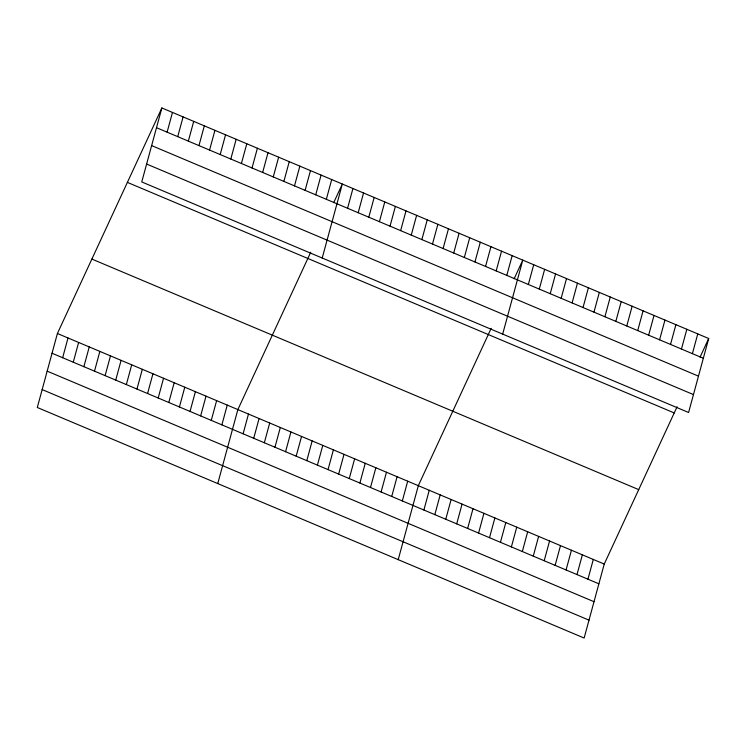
<?xml version="1.0" encoding="UTF-8"?>
<svg xmlns="http://www.w3.org/2000/svg" width="746" height="746" viewBox="0 0 746 746"><rect width="100%" height="100%" fill="white"/><g stroke="black" fill="none" stroke-linecap="round" stroke-linejoin="round"><path stroke-width="1.12" d="M161.863 107.956L141.759 181.94L688.595 412.501L708.7 338.507L161.863 107.956L57.405 333.499L37.3 407.493L584.137 638.044L604.241 564.06L677.098 406.738M62.655 357.726L68.017 337.975M73.267 362.202L78.628 342.451M83.888 366.678L89.25 346.927M94.5 371.154L99.861 351.403M167.113 132.173L172.475 112.432M105.111 375.63L110.483 355.879M177.725 136.649L183.096 116.908M115.733 380.106L121.094 360.355M188.346 141.125L193.708 121.374M126.344 384.582L131.706 364.831M198.958 145.601L204.32 125.85M136.956 389.048L142.327 369.307M209.57 150.077L214.941 130.326M147.577 393.524L152.939 373.783M220.191 154.553L225.553 134.802M158.189 398L163.551 378.259M230.803 159.029L236.165 139.278M168.801 402.476L174.172 382.735M241.415 163.505L246.786 143.754M179.422 406.952L184.784 387.211M252.036 167.981L257.398 148.23M190.034 411.428L195.396 391.687M262.648 172.457L268.01 152.706M200.646 415.904L206.017 396.163M273.26 176.933L278.631 157.182M211.267 420.38L216.629 400.639M283.881 181.399L289.243 161.658M221.879 424.856L227.241 405.106M294.493 185.875L299.855 166.134M217.757 483.576L237.862 409.582L310.718 252.26M305.105 190.351L310.476 170.61M243.112 433.808L248.474 414.058M315.726 194.827L321.088 175.086M253.724 438.284L259.086 418.534M326.338 199.303L331.7 179.562M264.336 442.76L269.707 423.01M322.216 258.023L342.321 184.038L333.704 202.642M274.957 447.236L280.319 427.486M347.571 208.255L352.933 188.514M285.569 451.712L290.931 431.962M358.183 212.731L363.544 192.99M296.181 456.188L301.552 436.438M368.794 217.207L374.166 197.466M306.802 460.664L312.164 440.914M379.416 221.683L384.777 201.933M317.414 465.131L322.776 445.39M390.027 226.159L395.389 206.409M328.035 469.607L333.397 449.866M400.649 230.635L406.01 210.885M338.647 474.083L344.009 454.342M411.26 235.111L416.622 215.361M349.259 478.559L354.63 458.818M421.872 239.587L427.244 219.837M359.88 483.035L365.242 463.294M432.493 244.063L437.855 224.313M370.492 487.511L375.853 467.77M443.105 248.539L448.467 228.789M381.103 491.987L386.475 472.246M453.717 253.015L459.088 233.265M391.725 496.463L397.086 476.722M464.338 257.491L469.7 237.741M402.336 500.939L407.698 481.198M474.95 261.958L480.312 242.217M398.215 559.659L418.32 485.665L491.176 328.352M485.562 266.434L490.933 246.693M423.887 510.022L429.248 490.281M496.183 270.91L501.545 251.169M434.825 514.637L440.187 494.887M506.795 275.386L512.157 255.645M445.763 519.244L451.125 499.503M502.673 334.105L522.778 260.121L514.153 278.724M456.701 523.86L462.063 504.11M528.345 284.478L533.716 264.727M467.639 528.466L473.001 508.725M539.283 289.084L544.645 269.343M478.568 533.082L483.94 513.332M550.222 293.7L555.583 273.95M489.507 537.689L494.878 517.948M561.16 298.307L566.522 278.566M500.445 542.305L505.807 522.554M572.098 302.923L577.46 283.172M511.383 546.911L516.745 527.17M583.027 307.529L588.398 287.788M522.321 551.527L527.683 531.777M593.965 312.145L599.336 292.395M533.259 556.134L538.621 536.393M604.903 316.752L610.265 297.011M544.188 560.75L549.56 540.999M615.842 321.367L621.204 301.617M555.127 565.356L560.498 545.615M626.78 325.974L632.142 306.233M566.065 569.972L571.427 550.222M637.718 330.59L643.08 310.84M577.003 574.579L582.365 554.837M648.647 335.196L654.018 315.455M587.941 579.194L593.303 559.444M659.585 339.812L664.956 320.062M670.523 344.419L675.885 324.678M681.462 349.035L686.824 329.284M692.4 353.641L697.762 333.9M700.084 357.12L708.7 338.507M156.501 127.697L703.338 358.257M151.634 145.601L698.47 376.152M146.626 164.045L693.463 394.597M127.389 182.388L674.225 412.939M91.87 259.067L638.716 489.628M57.405 333.499L604.241 564.06M52.033 353.25L598.879 583.801M47.175 371.154L594.012 601.705M42.168 389.589L589.004 620.15"/></g></svg>
